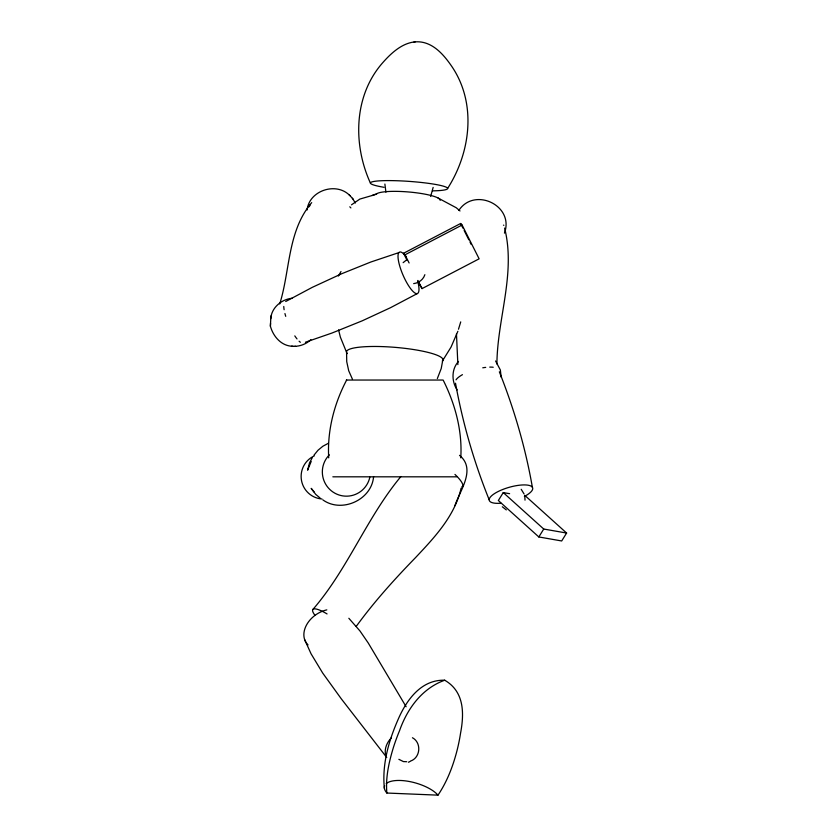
<?xml version="1.0" encoding="UTF-8"?>
<svg xmlns="http://www.w3.org/2000/svg" width="837" height="837" viewBox="0 0 837 837"><rect width="100%" height="100%" fill="white"/><g stroke="black" fill="none" stroke-linecap="round" stroke-linejoin="round"><path stroke-width="1.26" d="M293.107 346.277C281.609 346.34 273.218 336.62 270.393 326.189L270.539 323.239M270.79 318.709C271.314 307.87 281.525 299.227 291.998 298.286M270.393 326.189L270.916 315.978M496.906 363.98C497.262 318.499 515.99 273.553 504.617 228.082M460.768 457.86C462.484 430.94 455.161 403.989 443.139 380.04L346.361 380.04M373.584 476.577C371.848 499.815 341.695 513.489 322.862 499.877M307.095 210.003C309.083 190.459 336.38 181.503 349.887 195.607M442.919 359.366L441.214 368.552L437.343 378.544M430.657 196.454L433.147 187.404M279.736 303.957C290.272 270.131 287.447 231.127 311.699 202.638M458.488 329.234L460.727 321.889M504.439 233.136C514.661 205.693 474.537 186.567 458.875 210.369M424.872 274.693C423.271 279.684 418.762 282.937 413.666 283.628M461.114 488.191C454.669 516.167 434.623 537.302 415.602 557.547C394.436 579.309 374.045 601.887 356.175 626.474M454.899 505.694C459.89 490.576 476.441 469.076 459.513 455.338M457.87 331.295L451.038 347.104L442.344 361.092A48.389 8.496 4.8 0 0 394.196 347.282A48.389 8.496 4.8 0 0 347.386 353.601M346.644 380.04C334.109 403.79 327.11 430.95 328.721 457.86M447.628 188.409C470.718 152.355 476.808 103.359 451.875 66.541C444.206 55.315 433.796 42.938 419.306 41.85C404.794 40.856 392.563 51.685 383.545 61.792C353.674 94.727 352.639 144.069 370.404 183.052M312.18 457.881L309.523 462.871L307.597 470.195L311.186 461.48M338.389 276.043L340.994 271.533M509.618 493.694L503.267 492.585L498.35 500.505L538.829 536.956L561.69 540.964L566.607 533.043L526.128 496.592M538.829 536.956L543.736 529.036L566.607 533.043M384.654 785.702A29.033 11.561 15.8 0 0 386.861 793.037L437.992 795.15C447.157 781.57 453.058 766.043 457.107 750.234A198.798 156.268 -40.7 0 0 460.549 733.243C464.357 713.093 464.294 691.603 444.719 680.219C422.089 679.529 407.786 698.361 399.249 716.89C389.195 739.197 381.766 763.721 384.403 788.444M458.488 361.427C451.352 369.232 451.499 381.348 457.128 389.916M312.881 609.462C347.941 569.003 366.836 517.392 400.923 476.515M314.021 455.119L318.008 450.243L322.862 446.236L328.397 443.275M351.498 204.824L359.847 199.07L375.258 194.602M310.893 339.665C305.808 344.551 298.495 346.989 291.475 346.236M403.141 262.651L406.782 259.752M444.719 680.219C422.015 688.401 407.347 708.552 399.531 730.722A198.798 156.268 -40.7 0 0 393.369 747.608C388.881 762.256 385.48 777.636 386.861 793.037M285.699 301.508L312.295 287.342L341.778 273.699L370.686 262.065L398.841 252.628M417.244 293.599L390.45 307.723L362.191 320.833L332.069 333L305.421 342.228M407.054 260.276L403.528 253.287L460.612 223.5L462.087 225.027L479.13 258.821L422.047 288.608L417.632 281.242M403.528 253.287L404.993 254.814L462.087 225.027M410.392 761.115C420.519 757.862 421.775 742.701 412.442 737.742M372.067 195.534L377.016 193.588M406.719 761.712L403.392 761.576L398.872 759.326M413.991 41.986L415.089 41.955M332.844 476.818L456.657 476.818M294.708 346.309L295.639 346.33M506.322 509.921L502.305 506.772M438.096 198.045L456.291 207.775L460.005 210.966M320.1 498.015L315.748 494.405L311.186 488.358L314.168 492.03M503.267 492.585L543.736 529.036M348.841 618.271L359.952 630.941L368.259 643.025L406.123 706.742M521.21 489.3L524.046 493.924M352.377 198.296L355.401 203.004M349.217 194.875L353.047 199.007M495.577 360.977L500.369 370.006L501.133 377.1M386.736 757.495L341.203 698.707L322.695 673.053L311.061 653.802L304.678 639.698M460.612 223.5L462.966 228.156M464.137 230.489L468.846 239.811M470.017 242.134L471.2 244.467M404.993 254.814L409.115 262.975M417.925 280.447L422.047 288.608M352.482 379.297L348.715 370.77L346.727 361.657L346.57 352.335L340.366 337.112L338.587 329.914M489.185 499.773C474.024 462.191 462.725 423.103 455.516 383.22M499.344 371.816C514.159 409.073 525.469 447.732 532.374 487.249M384.884 184.056L385.92 192.196M456.468 333.848L457.87 364.576M524.726 495.389L525.019 500.139M376.022 194.456A32.256 5.66 4.8 0 1 409.952 192.091A32.256 5.66 4.8 0 1 440.168 200.357M384.047 187.3A38.711 4.352 4.1 0 1 381.421 180.74A38.711 4.352 4.1 0 1 437.929 184.883A38.711 4.352 4.1 0 1 432.488 190.857M503.487 225.163A24.2 1.789 1.1 0 1 503.843 225.299M456.019 379.831A22.578 7.052 -16.1 0 1 462.453 374.662M482.761 367.799A22.578 7.052 -16.1 0 1 485.701 367.391M489.75 367.108A22.578 7.052 -16.1 0 1 493.223 367.255M500.913 503.204A22.578 7.052 -16.1 0 1 493.265 494.437A22.578 7.052 -16.1 0 1 526.065 484.968A22.578 7.052 -16.1 0 1 524.37 496.435M309.355 206.708A24.2 15.882 19.4 0 1 310.255 204.626M349.803 206.802A24.2 15.882 19.4 0 1 350.87 207.911M300.378 342.26A22.578 5.943 66.6 0 1 299.102 341.214M297.009 338.922A22.578 5.943 66.6 0 1 294.802 335.878M285.731 316.334A22.578 5.943 66.6 0 1 284.946 313.551M284.12 309.721A22.578 5.943 66.6 0 1 283.764 306.468M417.809 281.514A22.578 5.943 66.6 0 1 412.442 290.837A22.578 5.943 66.6 0 1 398.443 260.652A22.578 5.943 66.6 0 1 406.468 257.074M454.962 474.422A24.2 5.713 36.6 0 1 461.616 487.008M314.817 615.111A22.578 5.325 36.6 0 1 327.058 613.929M308.037 644.919A24.2 17.88 -33.7 0 1 306.468 625.082A24.2 17.88 -33.7 0 1 326.807 609.87M409.753 761.639A20.967 15.505 -33.7 0 1 408.404 762.235M386.328 756.69A20.967 15.505 -33.7 0 1 391.256 737.92M386.265 783.568A29.033 11.561 15.8 0 1 411.658 781.978A29.033 11.561 15.8 0 1 437.992 795.15M369.839 477.195A24.2 24.022 78.8 0 1 334.842 493.181A24.2 24.022 78.8 0 1 329.37 454.836M321.963 498.988A22.578 22.421 78.9 0 1 314.252 455.914"/></g></svg>
